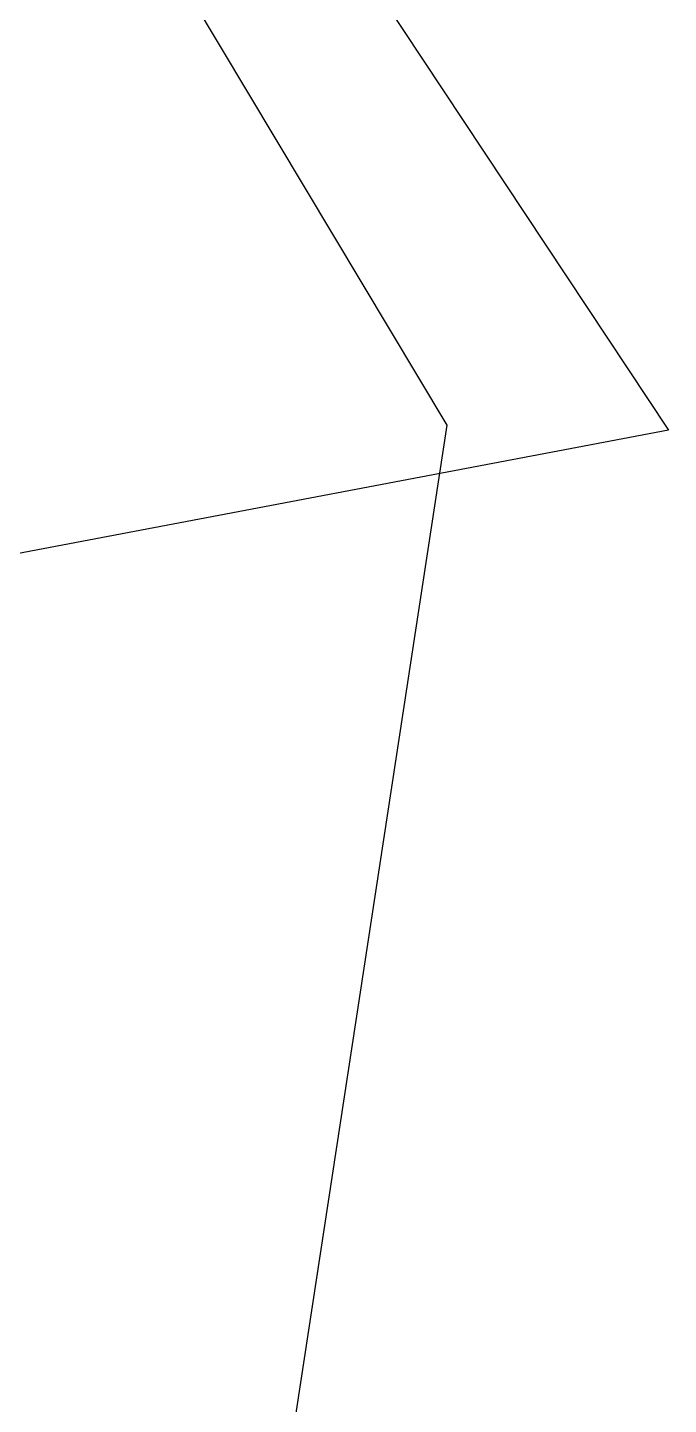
# Model space of a CAD drawing. Header units: millimetres. Extents: x 69.6 to 104.4, y 72.6 to 106.2.
# Drawn here: x 100.3 to 104.35, y 87.13 to 95.83 of the extents above; entities that cross this region are included whole.
import ezdxf

# ---------------------------------------------------------------- set-up
doc = ezdxf.new("R2010")
doc.units = ezdxf.units.MM
doc.layers.add('BottomLayer', color=5, linetype='Continuous')
doc.layers.add('TopLayer', color=1, linetype='Continuous')

msp = doc.modelspace()

# ---------------------------------------------------------------- linework, layer by layer
at = {"layer": 'BottomLayer'}
for p, q in [((97.5876, 103.5023), (104.3533, 93.2868)), ((98.4927, 100.7726), (102.9536, 93.3172)), ((102.9536, 93.3172), (101.9623, 86.8325)), ((104.3533, 93.2868), (95.6762, 91.6366))]:
    msp.add_line(p, q, dxfattribs=at)
at = {"layer": 'TopLayer'}
for p, q in [((97.5876, 103.5023), (104.3533, 93.2868)), ((98.4927, 100.7726), (102.9536, 93.3172)), ((102.9536, 93.3172), (101.9623, 86.8325)), ((104.3533, 93.2868), (95.6762, 91.6366))]:
    msp.add_line(p, q, dxfattribs=at)

doc.saveas('drawing.dxf')
